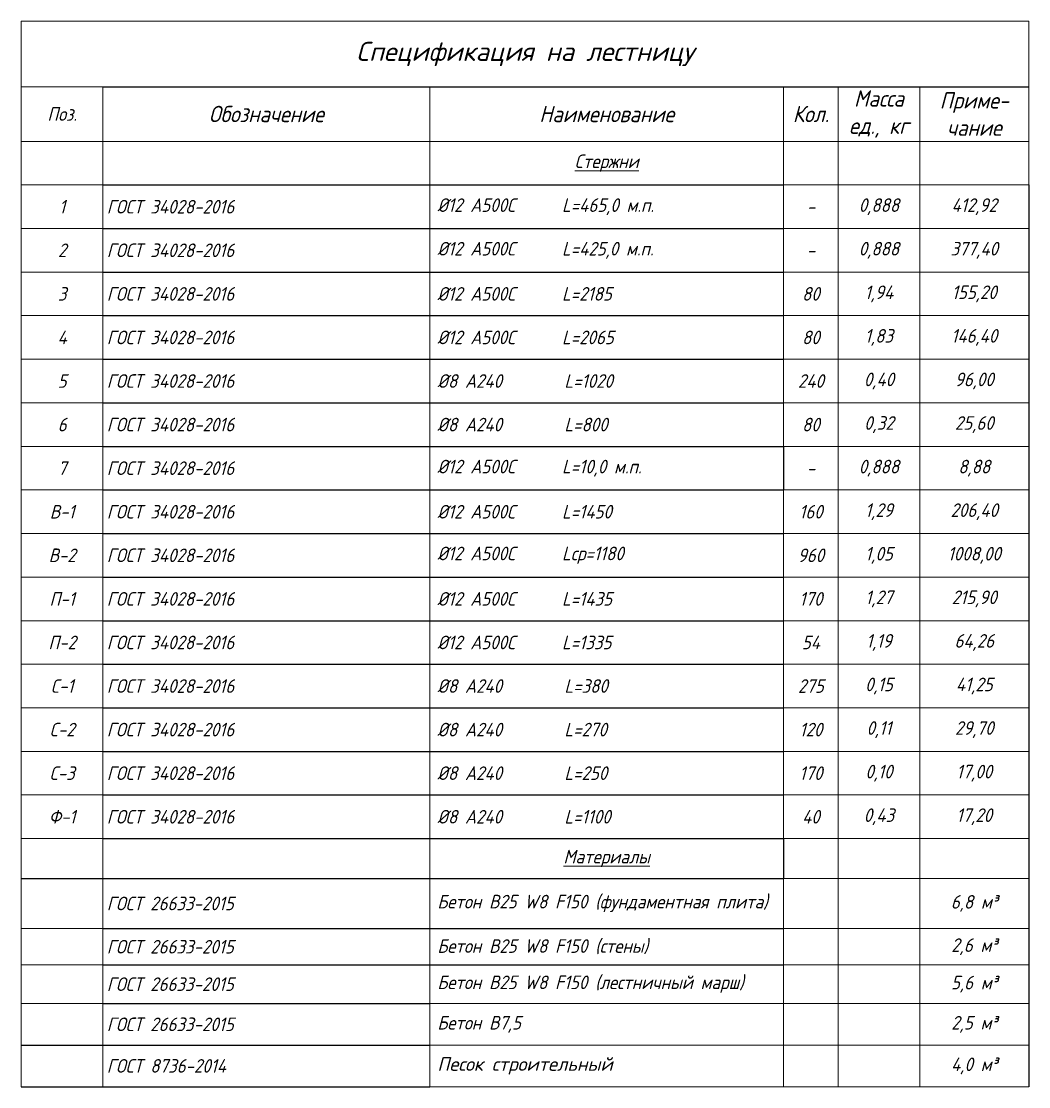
# Model space of a CAD drawing. Header units: millimetres. Extents: x 504091 to 2165846, y 135022 to 442887.
# Drawn here: x 1046235 to 1064735, y 199289 to 218849 of the extents above; entities that cross this region are included whole.
import ezdxf

# ---------------------------------------------------------------- set-up
doc = ezdxf.new("R2010")
doc.units = ezdxf.units.MM
doc.layers.get('Defpoints').update_dxf_attribs({"color": 255})
doc.layers.add('Размеры (линейные)', color=154, linetype='Continuous', lineweight=9)
doc.styles.add('GOST 2.304_new', font='isocpeur.ttf', dxfattribs={"width": 0.9, "oblique": 15})

# ---------------------------------------------------------------- blocks, each defined once
blk = doc.blocks.new('*T1856')
at = {"layer": 'Defpoints', "color": 8, "linetype": 'ByBlock', "lineweight": 0, "transparency": 16777216}
for p, q in [((0, 0), (18500, 0)), ((0, 0), (0, -1200)), ((18500, 0), (18500, -1200))]:
    blk.add_line(p, q, dxfattribs=at)
at = {"layer": 'Размеры (линейные)', "color": 0, "linetype": 'ByBlock', "transparency": 16777216}
for p, q in [((0, -1200), (1500, -1200)), ((0, -1200), (0, -19560)), ((1500, -1200), (1500, -19560)), ((7500, -1200), (7500, -19560)), ((14000, -1200), (14000, -7804)), ((15000, -1200), (15000, -19560)), ((16500, -1200), (16500, -19560)), ((18500, -1200), (18500, -3004)), ((0, -2204), (18500, -2204)), ((0, -3004), (1500, -3004)), ((14000, -3004), (18500, -3004)), ((0, -3804), (1500, -3804)), ((14000, -3804), (18500, -3804)), ((0, -4604), (1500, -4604)), ((14000, -4604), (18500, -4604)), ((0, -5404), (1500, -5404)), ((14000, -5404), (18500, -5404)), ((0, -6204), (1500, -6204)), ((14000, -6204), (18500, -6204)), ((0, -7004), (1500, -7004)), ((14000, -7004), (18500, -7004)), ((0, -7804), (1500, -7804)), ((14000, -7804), (18500, -7804)), ((0, -8604), (1500, -8604)), ((14000, -8604), (18500, -8604)), ((14000, -8604), (14000, -15004)), ((0, -9404), (1500, -9404)), ((14000, -9404), (18500, -9404)), ((0, -10204), (1500, -10204)), ((14000, -10204), (18500, -10204)), ((0, -11004), (1500, -11004)), ((14000, -11004), (18500, -11004)), ((0, -11804), (1500, -11804)), ((14000, -11804), (18500, -11804)), ((0, -12604), (1500, -12604)), ((14000, -12604), (18500, -12604)), ((0, -13404), (1500, -13404)), ((14000, -13404), (18500, -13404)), ((0, -14204), (1500, -14204)), ((14000, -14204), (18500, -14204)), ((0, -15004), (1500, -15004)), ((14000, -15004), (18500, -15004)), ((14000, -15736), (18500, -15736)), ((14000, -15736), (14000, -19560)), ((0, -16657), (1500, -16657)), ((14000, -16657), (18500, -16657)), ((0, -17323), (1500, -17323)), ((14000, -17323), (18500, -17323)), ((0, -18034), (1500, -18034)), ((7500, -18034), (18500, -18034)), ((7500, -18797), (18500, -18797)), ((7500, -19560), (18500, -19560))]:
    blk.add_line(p, q, dxfattribs=at)
at = {"layer": 'Размеры (линейные)', "color": 0, "linetype": 'ByBlock', "lineweight": -2, "transparency": 16777216}
for p, q in [((1500, -1200), (18500, -1200)), ((1500, -3004), (14000, -3004)), ((18500, -3004), (18500, -19560)), ((1500, -3804), (14000, -3804)), ((1500, -4604), (14000, -4604)), ((1500, -5404), (14000, -5404)), ((1500, -6204), (14000, -6204)), ((1500, -7004), (14000, -7004)), ((1500, -7804), (14000, -7804)), ((14000, -7804), (14000, -8604)), ((1500, -8604), (14000, -8604)), ((1500, -9404), (14000, -9404)), ((1500, -10204), (14000, -10204)), ((1500, -11004), (14000, -11004)), ((1500, -11804), (14000, -11804)), ((1500, -12604), (14000, -12604)), ((1500, -13404), (14000, -13404)), ((1500, -14204), (14000, -14204)), ((1500, -15004), (14000, -15004)), ((14000, -15004), (14000, -15736)), ((0, -15736), (14000, -15736)), ((1500, -16657), (14000, -16657)), ((1500, -17323), (14000, -17323)), ((1500, -18034), (7500, -18034)), ((0, -18797), (7500, -18797)), ((0, -19560), (7500, -19560))]:
    blk.add_line(p, q, dxfattribs=at)
at = {"layer": 'Размеры (линейные)', "color": 0, "transparency": 16777216, "style": 'GOST 2.304_new'}
for s, insert, char_height, width, attachment_point in [('{\\W1;Спецификация на лестницу}', (9250, -600), 350, 18220, 5), ('Масса\\Pед., кг', (15750, -1702), 300, 1220, 5), ('Приме-\\Pчание', (17500, -1702), 300, 1720, 5), ('Обозначение', (4500, -1702), 300, 5720, 5), ('Наименование', (10750, -1702), 300, 6220, 5), ('Кол.', (14500, -1702), 300, 720, 5), ('Поз.', (750, -1702), 250, 1220, 5), ('{\\LСтержни}', (10750, -2604), 250, 6220, 5), ('1', (750, -3404), 250, 1360, 5), ('ГОСТ 34028-2016', (1570, -3404), 250, 5860, 4), ('%%C12 А500С      L=465,0 м.п.', (7640, -3404), 250, 6220, 4), ('0,888', (15750, -3404), 250, 1360, 5), ('412,92', (17500, -3404), 250, 1860, 5), ('-', (14500, -3404), 250, 860, 5), ('2', (750, -4204), 250, 1360, 5), ('ГОСТ 34028-2016', (1570, -4204), 250, 5860, 4), ('%%C12 А500С      L=425,0 м.п.', (7640, -4204), 250, 6220, 4), ('0,888', (15750, -4204), 250, 1360, 5), ('377,40', (17500, -4204), 250, 1860, 5), ('-', (14500, -4204), 250, 860, 5), ('3', (750, -5004), 250, 1360, 5), ('ГОСТ 34028-2016', (1570, -5004), 250, 5860, 4), ('%%C12 А500С      L=2185', (7640, -5004), 250, 6220, 4), ('80', (14500, -5004), 250, 860, 5), ('1,94', (15750, -5004), 250, 1360, 5), ('155,20', (17500, -5004), 250, 1860, 5), ('1,83', (15750, -5804), 250, 1360, 5), ('146,40', (17500, -5804), 250, 1860, 5), ('4', (750, -5804), 250, 1360, 5), ('ГОСТ 34028-2016', (1570, -5804), 250, 5860, 4), ('%%C12 А500С      L=2065', (7640, -5804), 250, 6220, 4), ('80', (14500, -5804), 250, 860, 5), ('0,40', (15750, -6604), 250, 1360, 5), ('96,00', (17500, -6604), 250, 1860, 5), ('5', (750, -6604), 250, 1360, 5), ('ГОСТ 34028-2016', (1570, -6604), 250, 5860, 4), ('%%C8 А240        L=1020', (7640, -6604), 250, 6220, 4), ('240', (14500, -6604), 250, 860, 5), ('6', (750, -7404), 250, 1360, 5), ('ГОСТ 34028-2016', (1570, -7404), 250, 5860, 4), ('%%C8 А240        L=800', (7640, -7404), 250, 6220, 4), ('80', (14500, -7404), 250, 860, 5), ('0,32', (15750, -7404), 250, 1360, 5), ('25,60', (17500, -7404), 250, 1860, 5), ('7', (750, -8204), 250, 1360, 5), ('ГОСТ 34028-2016', (1570, -8204), 250, 5860, 4), ('%%C12 А500С      L=10,0 м.п.', (7640, -8204), 250, 6220, 4), ('0,888', (15750, -8204), 250, 1360, 5), ('8,88', (17500, -8204), 250, 1860, 5), ('-', (14500, -8204), 250, 860, 5), ('В-1', (750, -9004), 250, 1360, 5), ('ГОСТ 34028-2016', (1570, -9004), 250, 5860, 4), ('%%C12 А500С      L=1450', (7640, -9004), 250, 6220, 4), ('160', (14500, -9004), 250, 860, 5), ('1,29', (15750, -9004), 250, 1360, 5), ('206,40', (17500, -9004), 250, 1860, 5), ('В-2', (750, -9804), 250, 1360, 5), ('ГОСТ 34028-2016', (1570, -9804), 250, 5860, 4), ('%%C12 А500С      Lср=1180', (7640, -9804), 250, 6220, 4), ('960', (14500, -9804), 250, 860, 5), ('1,05', (15750, -9804), 250, 1360, 5), ('1008,00', (17500, -9804), 250, 1860, 5), ('П-1', (750, -10604), 250, 1360, 5), ('ГОСТ 34028-2016', (1570, -10604), 250, 5860, 4), ('%%C12 А500С      L=1435', (7640, -10604), 250, 6220, 4), ('170', (14500, -10604), 250, 860, 5), ('1,27', (15750, -10604), 250, 1360, 5), ('215,90', (17500, -10604), 250, 1860, 5), ('П-2', (750, -11404), 250, 1360, 5), ('ГОСТ 34028-2016', (1570, -11404), 250, 5860, 4), ('%%C12 А500С      L=1335', (7640, -11404), 250, 6220, 4), ('54', (14500, -11404), 250, 860, 5), ('1,19', (15750, -11404), 250, 1360, 5), ('64,26', (17500, -11404), 250, 1860, 5), ('С-1', (750, -12204), 250, 1360, 5), ('ГОСТ 34028-2016', (1570, -12204), 250, 5860, 4), ('%%C8 А240        L=380', (7640, -12204), 250, 6220, 4), ('275', (14500, -12204), 250, 860, 5), ('0,15', (15750, -12204), 250, 1360, 5), ('41,25', (17500, -12204), 250, 1860, 5), ('С-2', (750, -13004), 250, 1360, 5), ('ГОСТ 34028-2016', (1570, -13004), 250, 5860, 4), ('%%C8 А240        L=270', (7640, -13004), 250, 6220, 4), ('120', (14500, -13004), 250, 860, 5), ('0,11', (15750, -13004), 250, 1360, 5), ('29,70', (17500, -13004), 250, 1860, 5), ('С-3', (750, -13804), 250, 1360, 5), ('ГОСТ 34028-2016', (1570, -13804), 250, 5860, 4), ('%%C8 А240        L=250', (7640, -13804), 250, 6220, 4), ('170', (14500, -13804), 250, 860, 5), ('0,10', (15750, -13804), 250, 1360, 5), ('17,00', (17500, -13804), 250, 1860, 5), ('0,43', (15750, -14604), 250, 1360, 5), ('17,20', (17500, -14604), 250, 1860, 5), ('Ф-1', (750, -14604), 250, 1360, 5), ('ГОСТ 34028-2016', (1570, -14604), 250, 5860, 4), ('%%C8 А240        L=1100', (7640, -14604), 250, 6220, 4), ('40', (14500, -14604), 250, 860, 5), ('{\\LМатериалы}', (10750, -15370), 250, 6220, 5), ('Бетон В25 W8 F150 (фундаментная плита)', (7640, -16196), 250, 6220, 4), ('ГОСТ 26633-2015', (1570, -16196), 250, 5860, 4), ('6,8 м³', (17500, -16196), 250, 1860, 5), ('ГОСТ 26633-2015', (1570, -16990), 250, 5860, 4), ('Бетон В25 W8 F150 (стены)', (7640, -16990), 250, 6220, 4), ('2,6 м³', (17500, -16990), 250, 1860, 5), ('ГОСТ 26633-2015', (1570, -17678), 250, 5860, 4), ('Бетон В25 W8 F150 (лестничный марш)', (7640, -17678), 250, 6220, 4), ('5,6 м³', (17500, -17678), 250, 1860, 5), ('ГОСТ 26633-2015', (1570, -18415), 250, 5860, 4), ('Бетон В7,5', (7640, -18415), 250, 6220, 4), ('2,5 м³', (17500, -18415), 250, 1860, 5), ('ГОСТ 8736-2014', (1570, -19178), 250, 5860, 4), ('{\\W1;Песок строительный}', (7640, -19178), 250, 6220, 4), ('4,0 м³', (17500, -19178), 250, 1860, 5)]:
    blk.add_mtext(s, dxfattribs=dict(at, insert=insert, char_height=char_height, width=width, attachment_point=attachment_point))

msp = doc.modelspace()

# ---------------------------------------------------------------- block references
msp.add_blockref('*T1856', (1046234.6721, 218848.6529))

doc.saveas('drawing.dxf')
